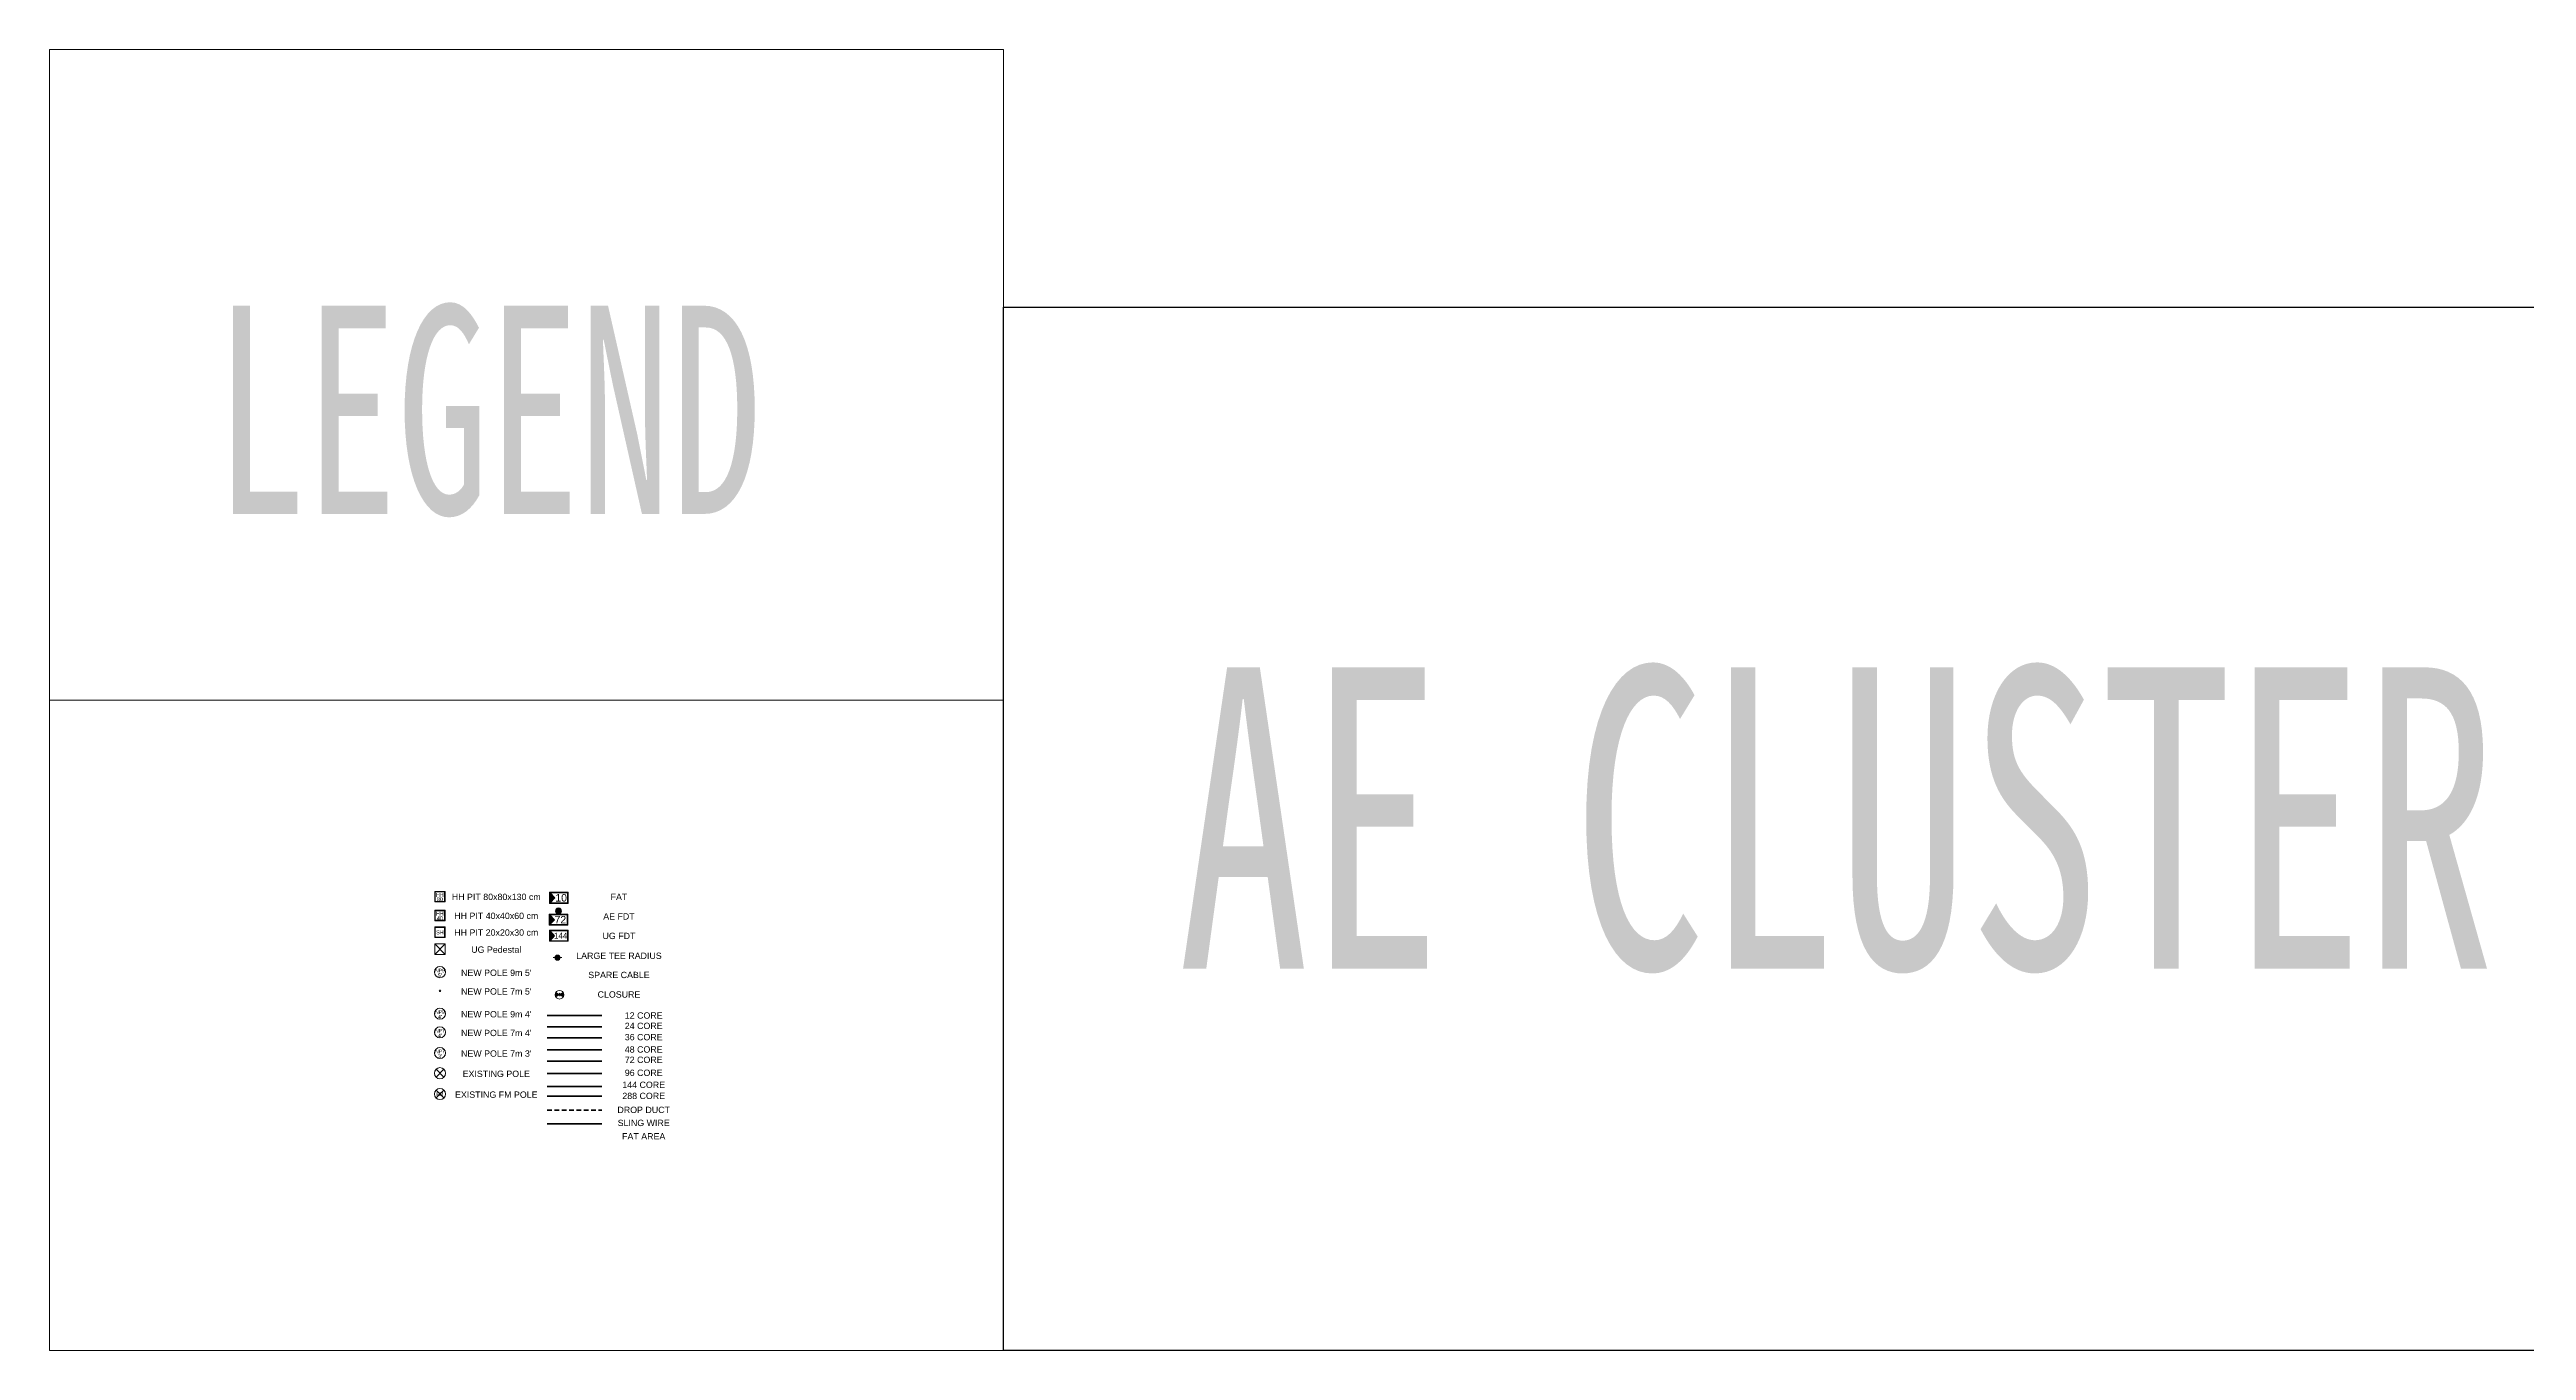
# Model space of a CAD drawing. Header units: millimetres. Extents: x 1060 to 24323, y -9832 to -6451.
# Drawn here: x 1060 to 7498, y -9832 to -6451 of the extents above; entities that cross this region are included whole.
import ezdxf
from ezdxf.enums import TextEntityAlignment as Align

# ---------------------------------------------------------------- set-up
doc = ezdxf.new("R2010")
doc.units = ezdxf.units.MM
doc.linetypes.add('DASHED', pattern=[19.05, 12.7, -6.35])
for name, color, linetype, lineweight in [('Basic Map', 105, 'Continuous', 15), ('CLOSURE', 1, 'Continuous', 18), ('DROP DUCT', 170, 'DASHED', 50), ('EXT FM POLE', 7, 'Continuous', 5), ('EXT POLE', 1, 'Continuous', 5), ('FAT', 30, 'Continuous', 5), ('FDT', 12, 'Continuous', 5), ('FO 12 CORE', 30, 'Continuous', 50), ('FO 24 CORE', 3, 'Continuous', 50), ('FO 288 CORE', 30, 'Continuous', 50), ('FO 36 CORE', 220, 'Continuous', 50), ('FO 72 CORE', 34, 'Continuous', 50), ('FO 96 CORE', 1, 'Continuous', 50), ('HH PIT 20x20x30 cm', 5, 'Continuous', 18), ('HH PIT 40x40x60 cm', 5, 'Continuous', 18), ('HH PIT 80x80x130 cm', 5, 'Continuous', 18), ('LARGE TEE RADIUS', 172, 'Continuous', 5), ('NEW POLE 7m(4 inches)', 3, 'Continuous', 5), ('NEW POLE 7m(5 inches)', 3, 'Continuous', 5), ('NEW POLE 9m(4 inches)', 5, 'Continuous', 5), ('NEW POLE 9m(5 inches)', 5, 'Continuous', 5), ('NEW POLE HC', 4, 'Continuous', 5), ('PEDESTAL', 3, 'Continuous', 18), ('Service Core', 7, 'Continuous', 13), ('SLING WIRE', 4, 'Continuous', 50)]:
    doc.layers.add(name, color=color, linetype=linetype, lineweight=lineweight)
doc.layers.add('BATAS', color=7, linetype='Continuous', plot=False)
doc.layers.add('FO 144 CORE', color=7, linetype='Continuous', lineweight=50, true_color=0xa0e000)
doc.layers.add('FO 48 CORE', color=7, linetype='Continuous', lineweight=50, true_color=0x8000a0)
doc.styles.add('FS', font='SimSun.ttf', dxfattribs={"width": 0.7})
doc.styles.add('ISO-Text', font='simplex.shx', dxfattribs={"width": 0.6})
doc.styles.get("Standard").update_dxf_attribs({"font": 'simplex.shx'})
doc.styles.add('Title Block 3', font='dgn003.shx')
doc.styles.add('Title Block v21 - Default$0$Standard', font='arial.ttf')

# ---------------------------------------------------------------- blocks, each defined once
blk = doc.blocks.new('*U23')
at = {"color": 0, "linetype": 'ByBlock', "lineweight": -2}
for p, q in [((-2.12, -2.11), (-2.12, 2.13)), ((-2.12, 2.13), (2.12, 2.13)), ((-1.88, -1.89), (-1.88, 1.89)), ((-1.88, 1.89), (1.88, 1.89)), ((1.88, 1.89), (1.88, -1.89)), ((2.12, 2.13), (2.12, -2.11)), ((2.12, -2.11), (-2.12, -2.11)), ((1.88, -1.89), (-1.88, -1.89))]:
    blk.add_line(p, q, dxfattribs=at)
at = {"color": 0, "linetype": 'ByBlock', "lineweight": -2, "style": 'Title Block 3', "width": 0.799081}
for s, p in [('HH', (-0.03, -0.06)), ('80', (-0.03, -1.81))]:
    blk.add_text(s, height=1.607, dxfattribs=at).set_placement(p, align=Align.CENTER)
blk = doc.blocks.new('LTR')
at = {"layer": 'LARGE TEE RADIUS', "ltscale": 10}
blk.add_hatch(color=256, dxfattribs=at).paths.add_polyline_path([(1.05, 0, 1), (-1.05, 0, 1)])
at = {"layer": 'LARGE TEE RADIUS', "linetype": 'Continuous', "ltscale": 70}
blk.add_line((-1.74, 0), (1.74, 0), dxfattribs=at)
at = {"layer": 'LARGE TEE RADIUS', "ltscale": 10}
blk.add_circle((0, 0), 1.05, dxfattribs=at)
blk = doc.blocks.new('*U42')
at = {"color": 0, "linetype": 'ByBlock', "lineweight": -2}
blk.add_circle((0, 0), 2.24, dxfattribs=at)
at = {"color": 0, "linetype": 'ByBlock', "lineweight": -2, "style": 'Title Block 3', "width": 0.799091}
for s, p in [('NP9', (0, 0.62)), ("5'", (0, -1.27))]:
    blk.add_text(s, height=1.488, dxfattribs=at).set_placement(p, align=Align.MIDDLE_CENTER)
blk = doc.blocks.new('FAT')
h = blk.add_hatch(color=2)
h.dxf.hatch_style = 1
h.paths.add_polyline_path([(-4.25, 2), (-4.25, -2), (-2.4, 0)])
for points in [[(-4.5, 2.25), (3, 2.25), (3, -2.25), (-4.5, -2.25)], [(-4.25, 2), (2.75, 2), (2.75, -2), (-4.25, -2)]]:
    blk.add_lwpolyline(points, close=True)
at = {"color": 2}
blk.add_lwpolyline([(-4.25, 2), (-4.25, -2), (-2.4, 0)], close=True, dxfattribs=at)
at = {"color": 7}
blk.add_attdef('FAT', text='', height=3, dxfattribs=at).set_placement((0.18, 0), align=Align.MIDDLE_CENTER)
blk = doc.blocks.new('*U57')
h = blk.add_hatch(color=2)
h.dxf.hatch_style = 1
h.paths.add_polyline_path([(-4.25, 2), (-4.25, -2), (-2.4, 0)])
h = blk.add_hatch(color=256)
h.dxf.hatch_style = 1
h.paths.add_polyline_path([(-1.97, 3.47, 1), (0.47, 3.47, 1)])
for points in [[(-4.5, 2.25), (3, 2.25), (3, -2.25), (-4.5, -2.25)], [(-4.25, 2), (2.75, 2), (2.75, -2), (-4.25, -2)]]:
    blk.add_lwpolyline(points, close=True)
at = {"color": 2}
blk.add_lwpolyline([(-4.25, 2), (-4.25, -2), (-2.4, 0)], close=True, dxfattribs=at)
blk.add_circle((-0.75, 3.47), 1.22)
at = {"style": 'ISO-Text', "width": 0.6}
blk.add_attdef('FDT', text='', height=3, dxfattribs=at).set_placement((0, 0), align=Align.MIDDLE_CENTER)
blk = doc.blocks.new('*U1632')
h = blk.add_hatch(color=2)
h.dxf.hatch_style = 1
h.paths.add_polyline_path([(-4.25, 2), (-4.25, -2), (-2.4, 0)])
for points in [[(-4.5, 2.25), (3, 2.25), (3, -2.25), (-4.5, -2.25)], [(-4.25, 2), (2.75, 2), (2.75, -2), (-4.25, -2)]]:
    blk.add_lwpolyline(points, close=True)
at = {"color": 2}
blk.add_lwpolyline([(-4.25, 2), (-4.25, -2), (-2.4, 0)], close=True, dxfattribs=at)
at = {"style": 'ISO-Text', "width": 0.6}
blk.add_attdef('FDT', text='', height=3, dxfattribs=at).set_placement((0, 0), align=Align.MIDDLE_CENTER)
blk = doc.blocks.new('*U18')
at = {"linetype": 'ByBlock', "lineweight": -2}
h = blk.add_hatch(dxfattribs=at)
h.set_pattern_fill('LINE', color=0, scale=0.01, angle=90)
h.set_pattern_definition([(90, (-3776.70859, -1646.7279), (-0.03175, 2e-18), [])])
h.paths.add_polyline_path([(-0.4, 0), (-2.8, 1.4), (-2.8, -1.4)])
h.paths.add_polyline_path([(0.4, 0), (2.8, 1.4), (2.8, -1.4)])
at = {"color": 0, "linetype": 'ByBlock', "lineweight": -2}
for points in [[(0, 0), (-3, 1.7), (-3, -1.7)], [(-0.4, 0), (-2.8, 1.4), (-2.8, -1.4)], [(0, 0), (3, 1.7), (3, -1.7)], [(0.4, 0), (2.8, 1.4), (2.8, -1.4)]]:
    blk.add_lwpolyline(points, close=True, dxfattribs=at)
blk.add_circle((0, 0), 3.46, dxfattribs=at)
at = {"color": 5}
blk.add_attdef('CLOSURE', text='', height=2.5, dxfattribs=at).set_placement((0, 0), align=Align.MIDDLE_CENTER)
blk = doc.blocks.new('*U22')
at = {"color": 0, "linetype": 'ByBlock', "lineweight": -2}
for p, q in [((-2.12, -2.11), (-2.12, 2.13)), ((-2.12, 2.13), (2.12, 2.13)), ((-1.88, -1.89), (-1.88, 1.89)), ((-1.88, 1.89), (1.88, 1.89)), ((1.88, 1.89), (1.88, -1.89)), ((2.12, 2.13), (2.12, -2.11)), ((2.12, -2.11), (-2.12, -2.11)), ((1.88, -1.89), (-1.88, -1.89))]:
    blk.add_line(p, q, dxfattribs=at)
at = {"color": 0, "linetype": 'ByBlock', "lineweight": -2, "style": 'Title Block 3', "width": 0.799081}
for s, p in [('HH', (-0.03, -0.06)), ('40', (-0.01, -1.82))]:
    blk.add_text(s, height=1.607, dxfattribs=at).set_placement(p, align=Align.CENTER)
blk = doc.blocks.new('*U24')
at = {"color": 0, "linetype": 'ByBlock', "lineweight": -2}
for p, q in [((-2.12, -2.11), (-2.12, 2.13)), ((-2.12, 2.13), (2.12, 2.13)), ((-1.88, -1.89), (-1.88, 1.89)), ((-1.88, 1.89), (1.88, 1.89)), ((1.88, 1.89), (1.88, -1.89)), ((2.12, 2.13), (2.12, -2.11)), ((2.12, -2.11), (-2.12, -2.11)), ((1.88, -1.89), (-1.88, -1.89))]:
    blk.add_line(p, q, dxfattribs=at)
at = {"color": 0, "linetype": 'ByBlock', "lineweight": -2, "style": 'Title Block 3', "width": 0.799081}
blk.add_text('SH', height=1.607, dxfattribs=at).set_placement((-0.01, -0.83), align=Align.CENTER)
blk = doc.blocks.new('*U25')
at = {"color": 0, "linetype": 'ByBlock', "lineweight": -2}
for p, q in [((-2.12, -2.11), (-2.12, 2.13)), ((-2.12, 2.13), (2.12, 2.13)), ((2.12, 2.13), (2.12, -2.11)), ((2.12, -2.11), (-2.12, -2.11))]:
    blk.add_line(p, q, dxfattribs=at)
for points in [[(-2.12, 2.13), (2.12, -2.11)], [(-2.12, -2.11), (2.12, 2.13)]]:
    blk.add_lwpolyline(points, dxfattribs=at)
blk = doc.blocks.new('*U40')
at = {"color": 0, "linetype": 'ByBlock', "lineweight": -2}
blk.add_circle((0, 0), 2.24, dxfattribs=at)
at = {"color": 0, "linetype": 'ByBlock', "lineweight": -2, "style": 'Title Block 3', "width": 0.799091}
for s, p in [('NP7', (0, 0.6)), ("5'", (0, -1.3))]:
    blk.add_text(s, height=1.49, dxfattribs=at).set_placement(p, align=Align.MIDDLE_CENTER)
blk = doc.blocks.new('*U41')
at = {"color": 0, "linetype": 'ByBlock', "lineweight": -2}
blk.add_circle((0, 0), 2.24, dxfattribs=at)
at = {"color": 0, "linetype": 'ByBlock', "lineweight": -2, "style": 'Title Block 3', "width": 0.799091}
for s, p in [('NP7', (0, 0.62)), ("3'", (0, -1.27))]:
    blk.add_text(s, height=1.488, dxfattribs=at).set_placement(p, align=Align.MIDDLE_CENTER)
blk = doc.blocks.new('*U54')
at = {"color": 0, "linetype": 'ByBlock', "lineweight": -2}
for points in [[(-1.58, 1.58), (1.58, -1.58)], [(-1.58, -1.58), (1.58, 1.58)]]:
    blk.add_lwpolyline(points, dxfattribs=at)
blk.add_circle((0, 0), 2.24, dxfattribs=at)
blk = doc.blocks.new('*U7')
at = {"color": 0, "linetype": 'ByBlock', "lineweight": -2}
for points in [[(-1.58, 1.58), (1.58, -1.58)], [(-1.58, -1.58), (1.58, 1.58)]]:
    blk.add_lwpolyline(points, dxfattribs=at)
blk.add_circle((0, 0), 2.24, dxfattribs=at)
at = {"color": 0, "linetype": 'ByBlock', "lineweight": -2, "style": 'Title Block 3', "width": 0.799091}
blk.add_text('FM', height=1.488, dxfattribs=at).set_placement((0, 0), align=Align.MIDDLE_CENTER)
blk = doc.blocks.new('*U39')
at = {"color": 0, "linetype": 'ByBlock', "lineweight": -2}
blk.add_circle((0, 0), 2.24, dxfattribs=at)
at = {"color": 0, "linetype": 'ByBlock', "lineweight": -2, "style": 'Title Block 3', "width": 0.799091}
for s, p in [('NP9', (0, 0.62)), ("4'", (0, -1.27))]:
    blk.add_text(s, height=1.488, dxfattribs=at).set_placement(p, align=Align.MIDDLE_CENTER)
blk = doc.blocks.new('*U55')
at = {"color": 0, "linetype": 'ByBlock', "lineweight": -2}
blk.add_circle((0, 0), 2.24, dxfattribs=at)
at = {"color": 0, "linetype": 'ByBlock', "lineweight": -2, "style": 'Title Block 3', "width": 0.799091}
for s, p in [('NP7', (0, 0.62)), ("4'", (0, -1.27))]:
    blk.add_text(s, height=1.488, dxfattribs=at).set_placement(p, align=Align.MIDDLE_CENTER)

msp = doc.modelspace()

# ---------------------------------------------------------------- linework, layer by layer
at = {"layer": 'Basic Map'}
msp.add_line((3539.4, -8141.5), (1060.2, -8141.5), dxfattribs=at)
msp.add_lwpolyline([(3539.4, -9831.6), (1060.2, -9831.6), (1060.2, -6451.3), (3539.4, -6451.3)], close=True, dxfattribs=at)
at = {"layer": 'BATAS', "color": 5}
msp.add_lwpolyline([(3539.4, -7120.5), (24322.5, -7120.5), (24322.5, -9831.6), (3539.4, -9831.6)], close=True, dxfattribs=at)
at = {"layer": 'DROP DUCT'}
msp.add_lwpolyline([(2353.5, -9206.9), (2495.6, -9206.9)], dxfattribs=at)
at = {"layer": 'FO 12 CORE'}
msp.add_lwpolyline([(2353.5, -8961.3), (2495.6, -8961.3)], dxfattribs=at)
at = {"layer": 'FO 144 CORE'}
msp.add_lwpolyline([(2353.5, -9145.8), (2495.6, -9145.8)], dxfattribs=at)
at = {"layer": 'FO 24 CORE'}
msp.add_lwpolyline([(2353.5, -8990.5), (2495.6, -8990.5)], dxfattribs=at)
at = {"layer": 'FO 288 CORE'}
msp.add_lwpolyline([(2353.5, -9171.2), (2495.6, -9171.2)], dxfattribs=at)
at = {"layer": 'FO 36 CORE'}
msp.add_lwpolyline([(2353.5, -9019.7), (2495.6, -9019.7)], dxfattribs=at)
at = {"layer": 'FO 48 CORE'}
msp.add_lwpolyline([(2353.5, -9050.9), (2495.6, -9050.9)], dxfattribs=at)
at = {"layer": 'FO 72 CORE'}
msp.add_lwpolyline([(2353.5, -9080), (2495.6, -9080)], dxfattribs=at)
at = {"layer": 'FO 96 CORE'}
msp.add_lwpolyline([(2353.5, -9112), (2495.6, -9112)], dxfattribs=at)
at = {"layer": 'SLING WIRE'}
msp.add_lwpolyline([(2353.5, -9242.7), (2495.6, -9242.7)], dxfattribs=at)

# ---------------------------------------------------------------- block references
at = {"layer": 'CLOSURE', "xscale": 3.238051062623737, "yscale": 3.238051062623737, "zscale": 3.238051062623737}
msp.add_blockref('*U18', (2385.8, -8907.2), dxfattribs=at).add_auto_attribs({'CLOSURE': '144'})
at = {"layer": 'EXT FM POLE', "xscale": 6.47610212524717, "yscale": 6.47610212524717, "zscale": 6.47610212524717}
msp.add_blockref('*U7', (2075, -9165.4), dxfattribs=at)
at = {"layer": 'EXT POLE', "xscale": 6.47610212524717, "yscale": 6.47610212524717, "zscale": 6.47610212524717}
msp.add_blockref('*U54', (2075, -9111.3), dxfattribs=at)
at = {"layer": 'FAT'}
ref = msp.add_blockref('FAT', (2388.8, -8655.4), dxfattribs=dict(at, xscale=6.47610212524717, yscale=6.47610212524717, zscale=6.47610212524717))
ref.add_attrib('FAT', '10', dxfattribs={"layer": '0', "color": 7, "height": 19.43, "style": 'Title Block v21 - Default$0$Standard'}).set_placement((2390, -8655.4), align=Align.MIDDLE_CENTER)
at = {"layer": 'FDT'}
ref = msp.add_blockref('*U57', (2388, -8712.3), dxfattribs=dict(at, xscale=6.47610212524717, yscale=6.47610212524717, zscale=6.47610212524717))
ref.add_attrib('FDT', '72', dxfattribs={"layer": '0', "height": 19.43, "style": 'Title Block v21 - Default$0$Standard'}).set_placement((2388, -8712.3), align=Align.MIDDLE_CENTER)
ref = msp.add_blockref('*U1632', (2388.7, -8753.9), dxfattribs=dict(at, xscale=6.47610212524717, yscale=6.47610212524717, zscale=6.47610212524717))
ref.add_attrib('FDT', '144', dxfattribs={"layer": '0', "height": 14.95, "style": 'Title Block v21 - Default$0$Standard'}).set_placement((2388.7, -8753.9), align=Align.MIDDLE_CENTER)
at = {"layer": 'HH PIT 20x20x30 cm', "xscale": 6.47610212524717, "yscale": 6.47610212524717, "zscale": 6.47610212524717}
msp.add_blockref('*U24', (2075, -8745.1), dxfattribs=at)
at = {"layer": 'HH PIT 40x40x60 cm', "xscale": 6.47610212524717, "yscale": 6.47610212524717, "zscale": 6.47610212524717}
msp.add_blockref('*U22', (2075, -8701.7), dxfattribs=at)
at = {"layer": 'HH PIT 80x80x130 cm', "xscale": 6.47610212524717, "yscale": 6.47610212524717, "zscale": 6.47610212524717}
msp.add_blockref('*U23', (2075, -8652.6), dxfattribs=at)
at = {"layer": 'LARGE TEE RADIUS', "xscale": 6.47610212524717, "yscale": 6.47610212524717, "zscale": 6.47610212524717}
msp.add_blockref('LTR', (2380.7, -8811), dxfattribs=at)
at = {"layer": 'NEW POLE 7m(4 inches)', "xscale": 6.47610212524717, "yscale": 6.47610212524717, "zscale": 6.47610212524717}
msp.add_blockref('*U55', (2075, -9005), dxfattribs=at)
at = {"layer": 'NEW POLE 7m(5 inches)', "xscale": 0.8516814884675985, "yscale": 0.8516814884675985, "zscale": 0.8516814884675985}
msp.add_blockref('*U40', (2075, -8897.2), dxfattribs=at)
at = {"layer": 'NEW POLE 9m(4 inches)', "xscale": 6.47610212524717, "yscale": 6.47610212524717, "zscale": 6.47610212524717}
msp.add_blockref('*U39', (2075, -8956.5), dxfattribs=at)
at = {"layer": 'NEW POLE 9m(5 inches)', "xscale": 6.47610212524717, "yscale": 6.47610212524717, "zscale": 6.47610212524717}
msp.add_blockref('*U42', (2075, -8848.6), dxfattribs=at)
at = {"layer": 'NEW POLE HC', "xscale": 6.47610212524717, "yscale": 6.47610212524717, "zscale": 6.47610212524717}
msp.add_blockref('*U41', (2075, -9058.6), dxfattribs=at)
at = {"layer": 'PEDESTAL', "xscale": 6.47610212524717, "yscale": 6.47610212524717, "zscale": 6.47610212524717}
msp.add_blockref('*U25', (2075, -8789.2), dxfattribs=at)

# ---------------------------------------------------------------- texts
at = {"style": 'Title Block v21 - Default$0$Standard'}
for s, height, p in [('HH PIT 80x80x130 cm', 16.449, (2221.4, -8653.1)), ('FAT', 16.45, (2540.3, -8653.1)), ('HH PIT 40x40x60 cm', 16.449, (2221.4, -8702.3)), ('HH PIT 20x20x30 cm', 16.449, (2221.4, -8745.7)), ('UG FDT', 16.45, (2540.3, -8754.5)), ('AE FDT', 16.45, (2540.3, -8703.8)), ('UG Pedestal', 16.449, (2221.4, -8789.8)), ('LARGE TEE RADIUS', 16.449, (2540.3, -8806)), ("NEW POLE 9m 5'", 16.449, (2221.4, -8850.2)), ('SPARE CABLE', 16.449, (2540.3, -8855.9)), ("NEW POLE 7m 5'", 16.449, (2221.4, -8898.7)), ('CLOSURE', 16.45, (2540.3, -8906.6)), ("NEW POLE 9m 4'", 16.449, (2221.4, -8958)), ("NEW POLE 7m 4'", 16.449, (2221.4, -9006.6)), ('36 CORE', 16.45, (2604.6, -9017.4)), ('24 CORE', 16.45, (2604.6, -8988.2)), ('12 CORE', 16.45, (2604.6, -8961.3)), ("NEW POLE 7m 3'", 16.449, (2221.4, -9060.1)), ('48 CORE', 16.45, (2604.6, -9049.5)), ('72 CORE', 16.45, (2604.6, -9076.4)), ('EXISTING POLE', 16.449, (2221.4, -9112.8)), ('144 CORE', 16.45, (2604.6, -9141.3)), ('96 CORE', 16.45, (2604.6, -9110.1)), ('EXISTING FM POLE', 16.449, (2221.4, -9166.9)), ('DROP DUCT', 16.45, (2604.6, -9206.5)), ('288 CORE', 16.45, (2604.6, -9170.2)), ('SLING WIRE', 16.45, (2604.6, -9240.4)), ('FAT AREA', 16.45, (2604.6, -9275.2))]:
    msp.add_text(s, height=height, dxfattribs=at).set_placement(p, align=Align.MIDDLE)
at = {"layer": 'Service Core', "color": 3, "linetype": 'Continuous', "style": 'FS', "width": 0.6435}
for s, height, p in [('LEGEND', 541.16, (2200.6, -7387.4)), ('AE CLUSTER', 782.69, (5705.4, -8447.9))]:
    msp.add_text(s, height=height, dxfattribs=at).set_placement(p, align=Align.MIDDLE)

doc.saveas('drawing.dxf')
